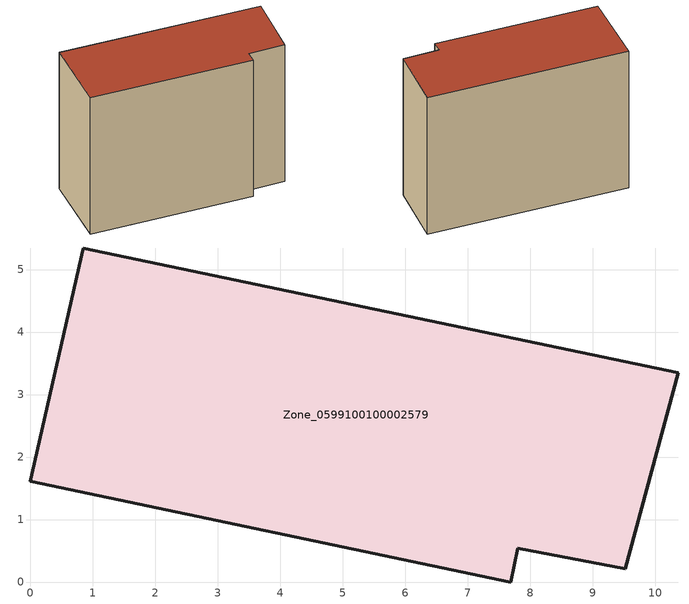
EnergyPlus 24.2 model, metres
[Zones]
Zone_0599100100002579
 floor ground (C_G): 7.8,0.54 7.69,0 0,1.61 0.85,5.34 10.37,3.35 9.52,0.21 z0.23
 wall outside (C_F): 0.85,5.34 0,1.61 7.69,0 7.8,0.54 9.52,0.21 10.37,3.35 0.85,5.34 z0.23:7.62
 roof outside (C_R): 9.52,0.21 10.37,3.35 0.85,5.34 0,1.61 7.69,0 7.8,0.54 z7.62
[BUILDING]
Pand.0599100100002579: North Axis=0; Terrain=City; Loads Convergence Tolerance Value=0.04; Temperature Convergence Tolerance Value=0.4; Solar Distribution=FullExterior; Maximum Number of Warmup Days=25; Minimum Number of Warmup Days=1
[Site:Location]
Rotterdam.The.Hague.AP_ZH_NLD Design_Conditions: Latitude=51.96; Longitude=4.45; Time Zone=1; Elevation=-4.5
[SITE:GROUNDTEMPERATURE:BUILDINGSURFACE]
18, 18, 18, 18, 18, 18, 18, 18, 18, 18, 18, 18
[MATERIAL] Thermal Absorptance=0.9; Solar Absorptance=0.7; Visible Absorptance=0.7
Name | Roughness | Thickness | Conductivity | Density | Specific Heat
G.TC.1946 | MediumSmooth | 0.15 | 1 | 540 | 1210
F.TC.1946 | Rough | 0.3 | 0.857143 | 1920 | 840
R.TC.1946 | MediumRough | 0.2 | 0.909091 | 1500 | 1000
[CONSTRUCTION]
C_G: G.TC.1946
C_F: F.TC.1946
C_R: R.TC.1946
[ZONE]
Zone_0599100100002579: Type=1; Multiplier=1; Ceiling Height=Autocalculate; Volume=Autocalculate; Floor Area=autocalculate; Part of Total Floor Area=Yes
[ZONEINFILTRATION:DESIGNFLOWRATE]
Infil_Zone_0599100100002579: Zone or ZoneList or Space or SpaceList=Zone_0599100100002579; Schedule=AlwaysOn; Design Flow Rate Calculation Method=Flow/Area; Flow Rate per Floor Area=0.003; Constant Term Coefficient=1; Temperature Term Coefficient=0; Velocity Term Coefficient=0; Velocity Squared Term Coefficient=0
[HVACTEMPLATE:ZONE:IDEALLOADSAIRSYSTEM]
Zone_0599100100002579: Maximum Heating Supply Air Temperature=50; Minimum Cooling Supply Air Temperature=13; Maximum Heating Supply Air Humidity Ratio=0.0156; Minimum Cooling Supply Air Humidity Ratio=0.0077; Heating Limit=NoLimit; Cooling Limit=NoLimit; Dehumidification Control Type=ConstantSensibleHeatRatio; Cooling Sensible Heat Ratio=0.7; Dehumidification Setpoint=60; Humidification Control Type=None; Humidification Setpoint=30; Outdoor Air Method=None; Outdoor Air Flow Rate per Person=0.00944; Outdoor Air Flow Rate per Zone Floor Area=0; Outdoor Air Flow Rate per Zone=0; Demand Controlled Ventilation Type=None; Outdoor Air Economizer Type=NoEconomizer; Heat Recovery Type=None; Sensible Heat Recovery Effectiveness=0.7; Latent Heat Recovery Effectiveness=0.65
[ZONECONTROL:THERMOSTAT]
ThermostatControl_Zone_0599100100002579: Zone or ZoneList=Zone_0599100100002579; Control Type Schedule=DualSetpointControlType; Control 1=Thermostat_Zone_0599100100002579; Temperature Difference Between Cutout And Setpoint=0
[THERMOSTATSETPOINT:DUALSETPOINT]
Thermostat_Zone_0599100100002579: Heating Setpoint Temperature Schedule=HeatingSetpoint_Zone_0599100100002579; Cooling Setpoint Temperature Schedule=CoolingSetpoint_Zone_0599100100002579
[SCHEDULE:COMPACT]
HeatingSetpoint_Zone_0599100100002579: Through: 12/31, For: AllDays, Until: 24:00, 21
CoolingSetpoint_Zone_0599100100002579: Through: 12/31, For: AllDays, Until: 24:00, 24
DualSetpointControlType: Through: 12/31, For: AllDays, Until: 24:00, 4
AlwaysOn: Through: 12/31, For: AllDays, Until: 24:00, 1
